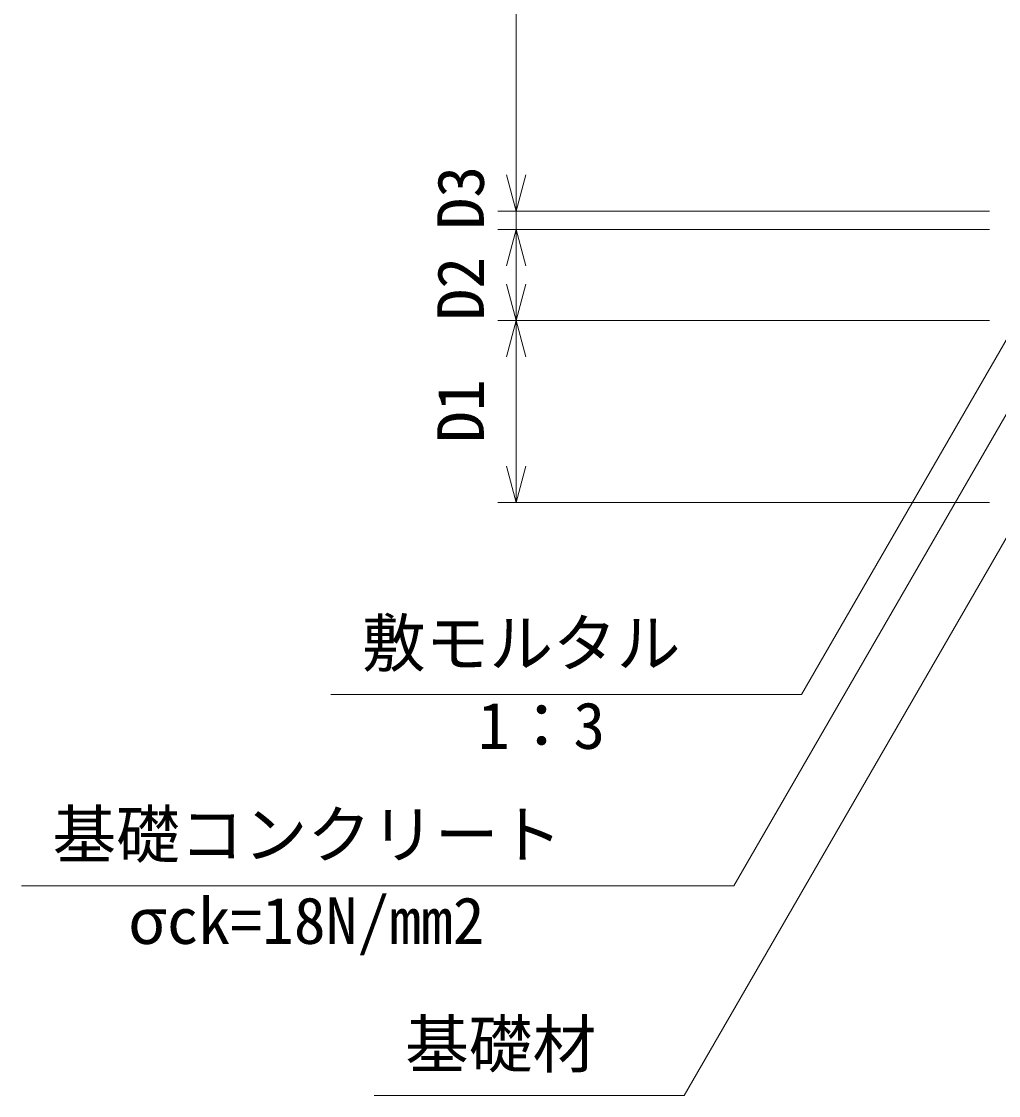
# Model space of a CAD drawing. Units: millimetres, scale not verified. Extents: x -1 to 84099, y 0 to 59400.
# Drawn here: x 33609 to 38976, y 31071 to 36971 of the extents above; entities that cross this region are included whole.
import ezdxf
from ezdxf.enums import TextEntityAlignment as Align

# ---------------------------------------------------------------- set-up
doc = ezdxf.new("R2010")
doc.units = ezdxf.units.MM
doc.header["$LTSCALE"] = 100
doc.layers.add('D-STR-DIM', color=7, linetype='Continuous', lineweight=18)
doc.layers.add('D-STR-HTXT', color=7, linetype='Continuous', lineweight=18)
doc.styles.add('ＭＳ ゴシック', font='')
doc.styles.get('ＭＳ ゴシック').set_extended_font_data('MS Gothic')

msp = doc.modelspace()

# ---------------------------------------------------------------- linework, layer by layer
at = {"layer": 'D-STR-DIM'}
for p, q in [((36325.9, 35928.2), (36325.9, 45928.2)), ((36272.3, 36128.2), (36325.9, 35928.2)), ((36325.9, 35928.2), (36379.5, 36128.2)), ((38925.9, 35928.2), (36225.9, 35928.2)), ((36325.9, 35828.2), (36325.9, 35928.2)), ((38925.9, 35828.2), (36225.9, 35828.2)), ((36325.9, 35828.2), (36272.3, 35628.2)), ((36325.9, 35328.2), (36325.9, 35828.2)), ((36379.5, 35628.2), (36325.9, 35828.2)), ((36272.3, 35528.2), (36325.9, 35328.2)), ((36325.9, 35328.2), (36379.5, 35528.2)), ((38925.9, 35328.2), (36225.9, 35328.2)), ((36325.9, 35328.2), (36272.3, 35128.2)), ((36325.9, 34328.2), (36325.9, 35328.2)), ((36379.5, 35128.2), (36325.9, 35328.2)), ((36272.3, 34528.2), (36325.9, 34328.2)), ((36325.9, 34328.2), (36379.5, 34528.2)), ((38925.9, 34328.2), (36225.9, 34328.2))]:
    msp.add_line(p, q, dxfattribs=at)
at = {"layer": 'D-STR-HTXT'}
for p, q in [((39300.3, 35710), (37893.5, 33273.4)), ((39370.7, 35424), (37522.1, 32222.2)), ((39330.8, 34675.7), (37249.4, 31070.6)), ((37893.5, 33273.4), (35308.3, 33273.4)), ((37522.1, 32222.2), (33608.8, 32222.2)), ((37249.4, 31070.6), (35545.8, 31070.6))]:
    msp.add_line(p, q, dxfattribs=at)

# ---------------------------------------------------------------- texts
at = {"layer": 'D-STR-DIM', "color": 1, "style": 'ＭＳ ゴシック'}
for s, p in [('D3', (36225.9, 35828.2)), ('D2', (36225.9, 35328.2)), ('D1', (36225.9, 34655.5))]:
    msp.add_text(s, height=256.6, rotation=90, dxfattribs=at).set_placement(p, align=Align.BOTTOM_LEFT)
at = {"layer": 'D-STR-HTXT', "color": 1, "style": 'ＭＳ ゴシック'}
for s, p in [('敷モルタル', (35478.8, 33350.5)), ('1：3', (36116, 32897.7)), ('基礎コンクリート', (33779.2, 32299.2)), ('σck=18N/mm2', (34194.2, 31826.5)), ('基礎材', (35716.3, 31147.7))]:
    msp.add_text(s, height=256.6, dxfattribs=at).set_placement(p, align=Align.BOTTOM_LEFT)

doc.saveas('drawing.dxf')
